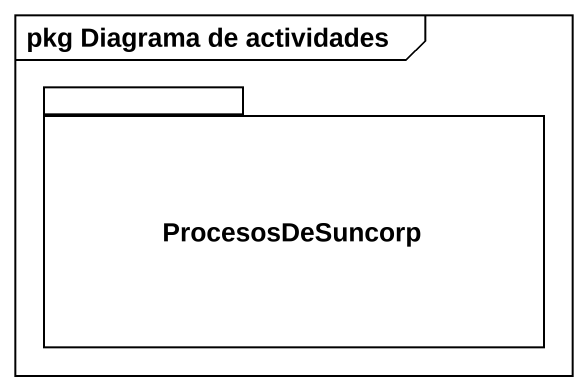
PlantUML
@startuml
mainframe pkg Diagrama de actividades
package ProcesosDeSuncorp {
}
@enduml
